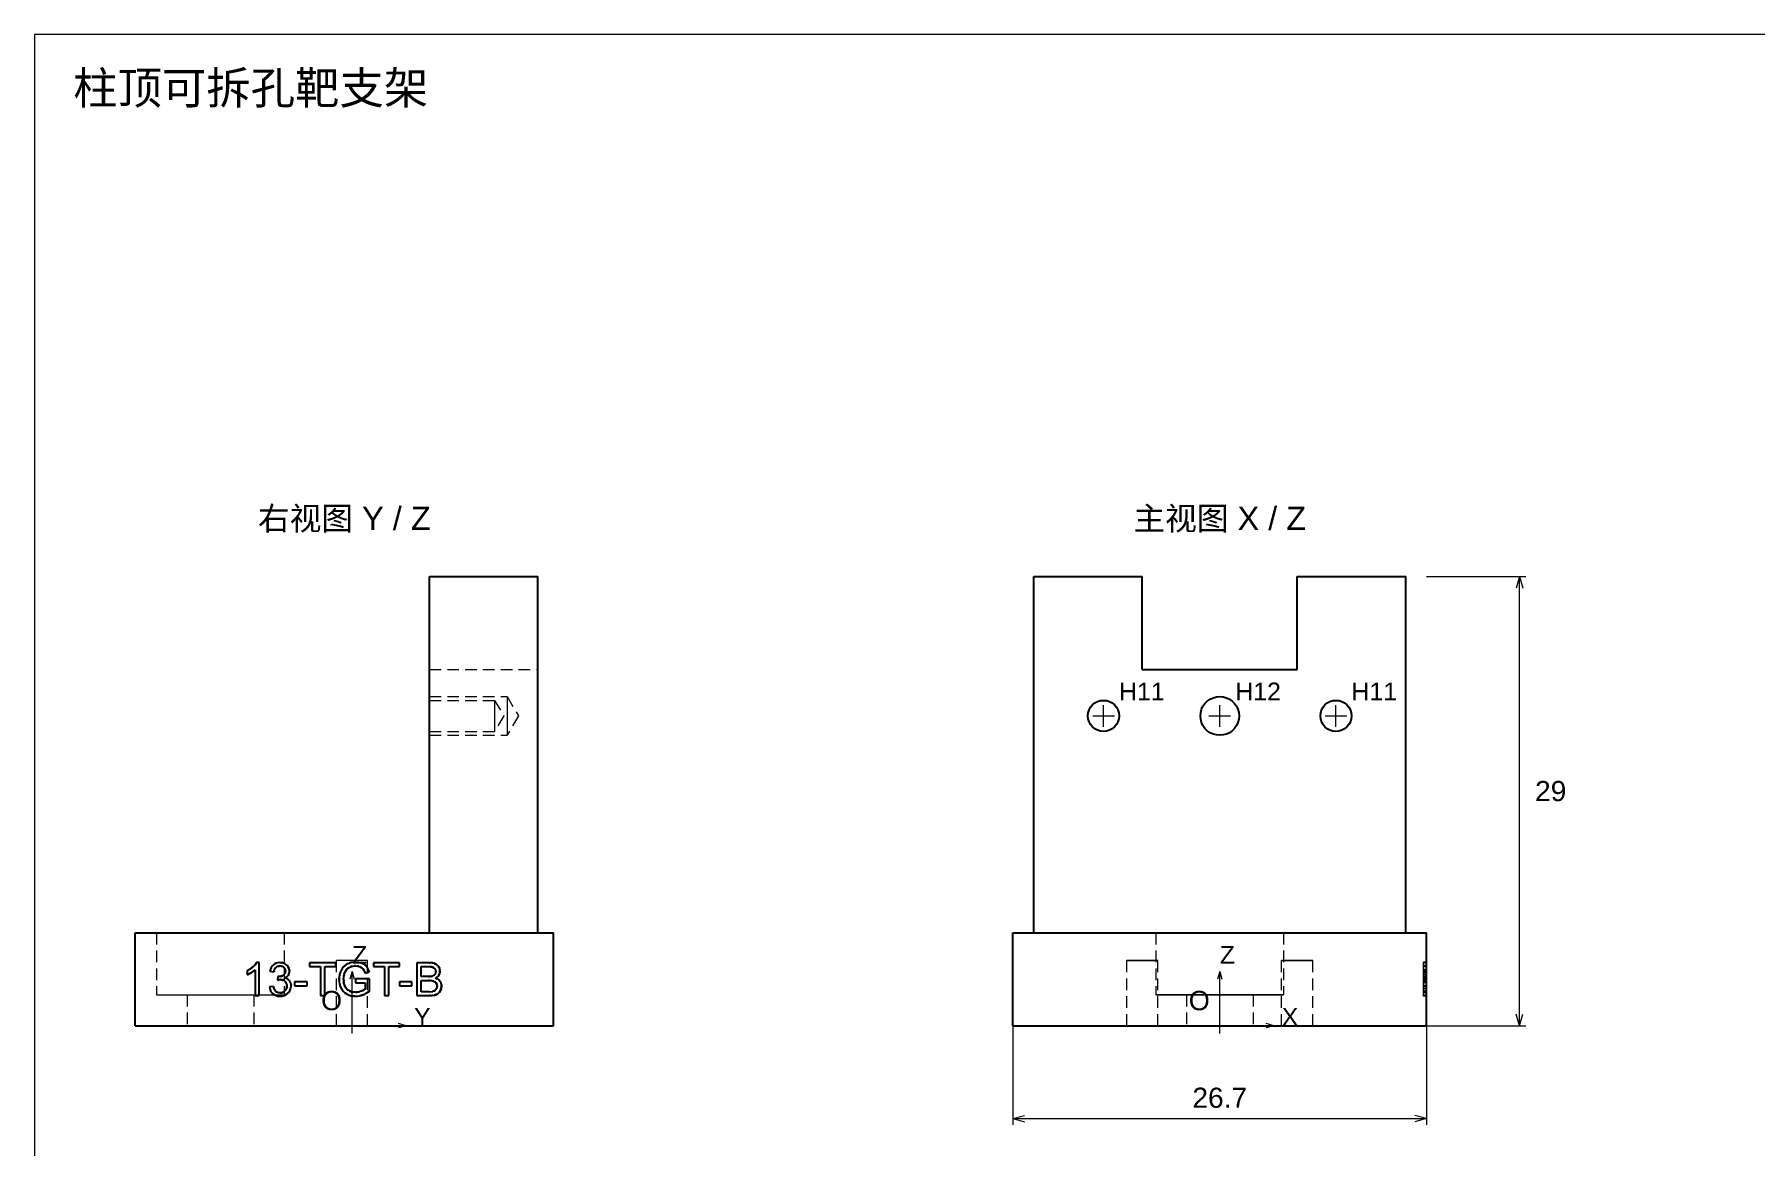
# Paper-space layout '01_三视图' of a CAD drawing. Header units: millimetres. Extents: x 8 to 452, y 8 to 289.
# Drawn here: x 8 to 230.2, y 145.4 to 289 of the extents above; entities that cross this region are included whole.
import ezdxf
from ezdxf.enums import TextEntityAlignment as Align

# ---------------------------------------------------------------- set-up
doc = ezdxf.new("R2010")
doc.units = ezdxf.units.MM
doc.linetypes.add('WP_HIDDEN', pattern=[2.3, 1.5, -0.8])
for name, color, linetype, lineweight in [('ANNOTATIONS', 7, 'CONTINUOUS', 18), ('HIDDEN', 7, 'WP_HIDDEN', 13), ('VISIBLE', 7, 'CONTINUOUS', 25)]:
    doc.layers.add(name, color=color, linetype=linetype, lineweight=lineweight)
doc.styles.add('CJK', font='Arial Unicode.ttf')

psp = doc.layouts.new('01_三视图')

# ---------------------------------------------------------------- linework, layer by layer
at = {"layer": 'ANNOTATIONS'}
for p, q in [((412, 289), (8, 289)), ((8, 289), (8, 8)), ((187.7, 219), (200.5, 219)), ((199.7, 219), (199.28, 217.5)), ((199.7, 161), (199.7, 219)), ((199.7, 219), (200.12, 217.5)), ((146, 199.6), (146, 202.4)), ((161, 199.6), (161, 202.4)), ((176, 199.6), (176, 202.4)), ((144.6, 201), (147.4, 201)), ((159.6, 201), (162.4, 201)), ((174.6, 201), (177.4, 201)), ((49, 168), (48.72, 167)), ((49, 161), (49, 168)), ((49, 168), (49.28, 167)), ((161, 168), (160.72, 167)), ((161, 161), (161, 168)), ((161, 168), (161.28, 167)), ((199.7, 161), (199.28, 162.5)), ((199.7, 161), (200.12, 162.5)), ((48, 161), (50, 161)), ((49, 160), (49, 162)), ((49, 161), (56, 161)), ((56, 161), (55, 161.28)), ((56, 161), (55, 160.72)), ((134.3, 161), (134.3, 148.2)), ((160, 161), (162, 161)), ((161, 160), (161, 162)), ((161, 161), (168, 161)), ((168, 161), (167, 161.28)), ((168, 161), (167, 160.72)), ((187.7, 161), (187.7, 148.2)), ((187.7, 161), (200.5, 161)), ((134.3, 149), (135.8, 149.42)), ((134.3, 149), (187.7, 149)), ((134.3, 149), (135.8, 148.58)), ((187.7, 149), (186.2, 149.42)), ((187.7, 149), (186.2, 148.58))]:
    psp.add_line(p, q, dxfattribs=at)
at = {"layer": 'HIDDEN'}
for points in [[(59, 207), (59, 219)], [(73, 207), (73, 219)], [(59, 207), (73, 207)], [(59, 203.5), (59, 203.44), (59, 203.25), (59, 202.95), (59, 202.56), (59, 202.08), (59, 201.56), (59, 201), (59, 200.44), (59, 199.92), (59, 199.44), (59, 199.05), (59, 198.75), (59, 198.56), (59, 198.5)], [(59, 203.5), (69, 203.5)], [(59, 203.01), (59, 202.96), (59, 202.81), (59, 202.57), (59, 202.25), (59, 201.87), (59, 201.45), (59, 201), (59, 200.55), (59, 200.13), (59, 199.75), (59, 199.43), (59, 199.19), (59, 199.04), (59, 198.99)], [(59, 203.01), (67.4, 203.01)], [(67.4, 203.01), (67.4, 202.96), (67.4, 202.81), (67.4, 202.57), (67.4, 202.25), (67.4, 201.87), (67.4, 201.45), (67.4, 201), (67.4, 200.55), (67.4, 200.13), (67.4, 199.75), (67.4, 199.43), (67.4, 199.19), (67.4, 199.04), (67.4, 198.99)], [(67.4, 203.01), (68.61, 201)], [(69, 203.5), (69, 203.44), (69, 203.25), (69, 202.95), (69, 202.56), (69, 202.08), (69, 201.56), (69, 201), (69, 200.44), (69, 199.92), (69, 199.44), (69, 199.05), (69, 198.75), (69, 198.56), (69, 198.5)], [(69, 203.5), (70.5, 201)], [(68.61, 201), (67.4, 198.99)], [(70.5, 201), (69, 198.5)], [(59, 198.99), (67.4, 198.99)], [(59, 198.5), (69, 198.5)], [(23.75, 173), (23.96, 173), (24.57, 173), (25.55, 173), (26.86, 173), (28.42, 173), (30.16, 173), (32, 173), (33.84, 173), (35.58, 173), (37.14, 173), (38.45, 173), (39.43, 173), (40.04, 173), (40.25, 173)], [(23.75, 173), (23.75, 165)], [(40.25, 173), (40.25, 165)], [(59, 173), (73, 173)], [(137, 173), (185, 173)], [(161, 173), (160.08, 173), (159.16, 173), (158.28, 173), (157.42, 173), (156.61, 173), (155.86, 173), (155.17, 173), (154.55, 173), (154.01, 173), (153.57, 173), (153.21, 173), (152.96, 173), (152.8, 173), (152.75, 173)], [(152.75, 173), (152.96, 173), (153.57, 173), (154.55, 173), (155.86, 173), (157.42, 173), (159.16, 173), (161, 173), (162.84, 173), (164.58, 173), (166.14, 173), (167.45, 173), (168.43, 173), (169.04, 173), (169.25, 173)], [(152.75, 173), (152.75, 165)], [(169.25, 173), (169.2, 173), (169.04, 173), (168.79, 173), (168.43, 173), (167.99, 173), (167.45, 173), (166.83, 173), (166.14, 173), (165.39, 173), (164.58, 173), (163.72, 173), (162.84, 173), (161.92, 173), (161, 173)], [(169.25, 173), (169.25, 165)], [(36.34, 168.7), (36.58, 168.99)], [(39.2, 169.07), (39.43, 169.13), (39.68, 169.14)], [(39.86, 169.13), (40.1, 169.08), (40.32, 169)], [(40.32, 169), (40.41, 168.95)], [(40.42, 168.94), (40.62, 168.78)], [(51.01, 169.4), (50.96, 169.4), (50.81, 169.4), (50.57, 169.4), (50.25, 169.4), (49.87, 169.4), (49.45, 169.4), (49, 169.4), (48.55, 169.4), (48.13, 169.4), (47.75, 169.4), (47.43, 169.4), (47.19, 169.4), (47.04, 169.4), (46.99, 169.4)], [(46.99, 161), (46.99, 169.4)], [(48.33, 168.94), (48.59, 169.05), (48.86, 169.14)], [(48.88, 169.14), (49.24, 169.19)], [(49.24, 169.19), (49.29, 169.2)], [(49.85, 169.17), (49.94, 169.15)], [(50.1, 169.12), (50.29, 169.05)], [(50.29, 169.05), (50.41, 169)], [(50.44, 168.98), (50.53, 168.93)], [(50.55, 168.92), (50.77, 168.75)], [(51.01, 161), (51.01, 169.4)], [(59.03, 169.13), (59.38, 169.1)], [(59.46, 169.08), (59.64, 169.03)], [(59.89, 168.9), (59.99, 168.83)], [(151, 169.4), (150.77, 169.4), (150.55, 169.4), (150.34, 169.4), (150.13, 169.4), (149.93, 169.4), (149.75, 169.4), (149.58, 169.4), (149.43, 169.4), (149.3, 169.4), (149.19, 169.4), (149.1, 169.4), (149.04, 169.4), (149, 169.4), (148.99, 169.4)], [(148.99, 169.4), (149.04, 169.4), (149.19, 169.4), (149.43, 169.4), (149.75, 169.4), (150.13, 169.4), (150.55, 169.4), (151, 169.4), (151.45, 169.4), (151.87, 169.4), (152.25, 169.4), (152.57, 169.4), (152.81, 169.4), (152.96, 169.4), (153.01, 169.4)], [(148.99, 161), (148.99, 169.4)], [(153.01, 169.4), (153, 169.4), (152.96, 169.4), (152.9, 169.4), (152.81, 169.4), (152.7, 169.4), (152.57, 169.4), (152.42, 169.4), (152.25, 169.4), (152.07, 169.4), (151.87, 169.4), (151.66, 169.4), (151.45, 169.4), (151.23, 169.4), (151, 169.4)], [(153.01, 161), (153.01, 169.4)], [(171, 169.4), (170.77, 169.4), (170.55, 169.4), (170.34, 169.4), (170.13, 169.4), (169.93, 169.4), (169.75, 169.4), (169.58, 169.4), (169.43, 169.4), (169.3, 169.4), (169.19, 169.4), (169.1, 169.4), (169.04, 169.4), (169, 169.4), (168.99, 169.4)], [(168.99, 169.4), (169.04, 169.4), (169.19, 169.4), (169.43, 169.4), (169.75, 169.4), (170.13, 169.4), (170.55, 169.4), (171, 169.4), (171.45, 169.4), (171.87, 169.4), (172.25, 169.4), (172.57, 169.4), (172.81, 169.4), (172.96, 169.4), (173.01, 169.4)], [(168.99, 161), (168.99, 169.4)], [(173.01, 169.4), (173, 169.4), (172.96, 169.4), (172.9, 169.4), (172.81, 169.4), (172.7, 169.4), (172.57, 169.4), (172.42, 169.4), (172.25, 169.4), (172.07, 169.4), (171.87, 169.4), (171.66, 169.4), (171.45, 169.4), (171.23, 169.4), (171, 169.4)], [(173.01, 161), (173.01, 169.4)], [(187.7, 169.2), (187.3, 169.2)], [(187.3, 169.2), (187.3, 169.16), (187.3, 169.05)], [(187.3, 168.94), (187.3, 169.05), (187.3, 169.13), (187.3, 169.18), (187.3, 169.2)], [(187.7, 169.14), (187.3, 169.14)], [(187.3, 169.14), (187.3, 169.11), (187.3, 169)], [(187.3, 168.86), (187.3, 168.98), (187.3, 169.07), (187.3, 169.13), (187.3, 169.14)], [(187.3, 169.14), (187.3, 164.88)], [(187.3, 168.58), (187.3, 169.14)], [(187.7, 169.13), (187.3, 169.13)], [(187.3, 164.88), (187.3, 169.13)], [(187.3, 169.13), (187.3, 169.1), (187.3, 169)], [(187.3, 169.13), (187.3, 168.63)], [(187.3, 169.05), (187.3, 168.87), (187.3, 168.63)], [(187.3, 169), (187.3, 168.83), (187.3, 168.6)], [(187.3, 169), (187.3, 168.82), (187.3, 168.59)], [(187.3, 168.14), (187.3, 168.39), (187.3, 168.61), (187.3, 168.79), (187.3, 168.94)], [(187.3, 168.04), (187.3, 168.29), (187.3, 168.51), (187.3, 168.7), (187.3, 168.86)], [(187.7, 169.2), (187.7, 169.18), (187.7, 169.14), (187.7, 169.05), (187.7, 168.94)], [(187.7, 169.05), (187.7, 169.16), (187.7, 169.2)], [(187.7, 169.14), (187.7, 169.13), (187.7, 169.07), (187.7, 168.98), (187.7, 168.86)], [(187.7, 169), (187.7, 169.11), (187.7, 169.14)], [(187.7, 169.14), (187.7, 168.58)], [(187.7, 164.88), (187.7, 169.14)], [(187.7, 169), (187.7, 169.1), (187.7, 169.13)], [(187.7, 169.13), (187.7, 164.88)], [(187.7, 169.13), (187.7, 168.63)], [(187.7, 168.63), (187.7, 168.87), (187.7, 169.05)], [(187.7, 168.6), (187.7, 168.83), (187.7, 169)], [(187.7, 168.59), (187.7, 168.82), (187.7, 169)], [(187.7, 168.94), (187.7, 168.79), (187.7, 168.61), (187.7, 168.39), (187.7, 168.14)], [(187.7, 168.86), (187.7, 168.7), (187.7, 168.51), (187.7, 168.29), (187.7, 168.04)], [(35.44, 168.08), (35.85, 168.3)], [(35.72, 167.69), (35.44, 167.57)], [(35.74, 167.7), (35.73, 167.7)], [(36.25, 168.01), (36.13, 167.93)], [(36.49, 168.2), (36.26, 168.01)], [(38.4, 168.04), (38.49, 168.36)], [(38.55, 168.49), (38.71, 168.73)], [(39.07, 168.39), (39.01, 168.25), (38.95, 168.1)], [(39.51, 168.7), (39.35, 168.64)], [(39.65, 166.94), (39.38, 166.89)], [(39.49, 167.34), (39.52, 167.34)], [(39.52, 167.34), (39.76, 167.37)], [(40.11, 168.6), (40.01, 168.65), (39.9, 168.69)], [(39.99, 166.92), (39.91, 166.93)], [(40.01, 167.45), (40.12, 167.51)], [(40.22, 166.82), (40.09, 166.88)], [(40.24, 167.62), (40.34, 167.78), (40.39, 167.97)], [(40.41, 167.21), (40.34, 167.18)], [(40.39, 168.05), (40.36, 168.26)], [(40.71, 167.45), (40.6, 167.34), (40.47, 167.25)], [(40.49, 167.13), (40.71, 167.02)], [(40.63, 168.77), (40.77, 168.59)], [(40.78, 166.97), (40.93, 166.82)], [(40.86, 167.69), (40.83, 167.63)], [(40.85, 168.42), (40.9, 168.27)], [(40.93, 168.04), (40.91, 167.89), (40.88, 167.75)], [(40.91, 168.23), (40.92, 168.15)], [(40.93, 166.82), (41.03, 166.65), (41.1, 166.46)], [(47.33, 167.17), (47.4, 167.62)], [(47.33, 166.81), (47.33, 166.98)], [(47.47, 166.12), (47.39, 166.4), (47.34, 166.69)], [(47.42, 167.69), (47.49, 167.92), (47.59, 168.14)], [(47.59, 168.14), (47.73, 168.39), (47.9, 168.6)], [(47.95, 167.46), (47.92, 167.24), (47.91, 167.02)], [(47.92, 166.76), (47.96, 166.48), (48.03, 166.23)], [(48.07, 167.87), (47.96, 167.52)], [(48.15, 168.03), (48.07, 167.87)], [(48.28, 168.23), (48.19, 168.1)], [(48.57, 168.48), (48.54, 168.47)], [(48.79, 168.6), (48.59, 168.5)], [(49.08, 168.69), (49.03, 168.67)], [(49.27, 168.71), (49.11, 168.69)], [(49.68, 168.7), (49.46, 168.72)], [(49.73, 168.7), (49.69, 168.7)], [(49.85, 168.67), (49.85, 168.67)], [(49.89, 168.66), (49.88, 168.66)], [(50.24, 168.5), (50.04, 168.61)], [(50.25, 168.49), (50.25, 168.49)], [(50.29, 168.47), (50.28, 168.48)], [(50.38, 168.39), (50.31, 168.45)], [(50.64, 167.96), (50.57, 168.12)], [(50.87, 168.63), (51.03, 168.39), (51.15, 168.09)], [(58.91, 168.62), (58.76, 168.63)], [(58.97, 168.62), (58.94, 168.62)], [(59, 168.62), (59, 168.62)], [(59.01, 167.34), (59.27, 167.37)], [(59.08, 168.62), (59.04, 168.62)], [(59.4, 166.8), (59.1, 166.83)], [(59.14, 168.61), (59.14, 168.61)], [(59.31, 168.59), (59.3, 168.59)], [(59.39, 167.4), (59.54, 167.47)], [(59.69, 166.68), (59.51, 166.77)], [(59.54, 167.47), (59.69, 167.6)], [(59.69, 168.35), (59.57, 168.48)], [(59.69, 167.6), (59.76, 167.75), (59.8, 167.93)], [(59.8, 168.02), (59.76, 168.21)], [(59.85, 167.19), (59.76, 167.14)], [(59.76, 167.14), (59.85, 167.11)], [(59.85, 166.52), (59.76, 166.62)], [(60.14, 167.43), (60.02, 167.31), (59.88, 167.21)], [(59.98, 167.05), (60.14, 166.95)], [(60.01, 168.81), (60.06, 168.76)], [(60.28, 168.41), (60.34, 168.2)], [(60.32, 167.82), (60.29, 167.7)], [(60.34, 167.93), (60.33, 167.86)], [(60.34, 168.18), (60.35, 168.04)], [(60.35, 166.75), (60.46, 166.56), (60.53, 166.35)], [(187.7, 168.72), (187.3, 168.72)], [(187.3, 168.72), (187.3, 168.69), (187.3, 168.6)], [(187.3, 168.61), (187.3, 168.69), (187.3, 168.72)], [(187.7, 168.72), (187.3, 168.72)], [(187.3, 168.72), (187.3, 168.7), (187.3, 168.67), (187.3, 168.61), (187.3, 168.52)], [(187.3, 168.53), (187.3, 168.61), (187.3, 168.67), (187.3, 168.7), (187.3, 168.72)], [(187.7, 168.63), (187.3, 168.63)], [(187.3, 164.88), (187.3, 168.63)], [(187.3, 168.63), (187.3, 168.49), (187.3, 168.33), (187.3, 168.14), (187.3, 167.94)], [(187.3, 168.63), (187.3, 167.34)], [(187.3, 168.57), (187.3, 168.61), (187.3, 168.63)], [(187.3, 168.31), (187.3, 168.48), (187.3, 168.61)], [(187.3, 168.6), (187.3, 168.04)], [(187.3, 168.6), (187.3, 168.47), (187.3, 168.29)], [(187.3, 168.59), (187.3, 168.04)], [(187.3, 168.08), (187.3, 168.31), (187.3, 168.58)], [(187.3, 168.35), (187.3, 168.48), (187.3, 168.57)], [(187.3, 168.05), (187.3, 168.31), (187.3, 168.53)], [(187.3, 168.52), (187.3, 168.42), (187.3, 168.28), (187.3, 168.13), (187.3, 167.95)], [(187.3, 167.97), (187.3, 168.17), (187.3, 168.35)], [(187.3, 167.8), (187.3, 168.09), (187.3, 168.31)], [(187.3, 168.29), (187.3, 167.87)], [(187.3, 164.88), (187.3, 168.2)], [(187.7, 168.2), (187.3, 168.2)], [(187.3, 168.2), (187.3, 167.84)], [(187.3, 166.98), (187.3, 167.58), (187.3, 168.14)], [(187.7, 168.08), (187.3, 168.08)], [(187.3, 167.57), (187.3, 168.08)], [(187.3, 167.51), (187.3, 167.61), (187.3, 167.74), (187.3, 167.88), (187.3, 168.05)], [(187.3, 168.04), (187.3, 167.53)], [(187.3, 168.04), (187.3, 167.78), (187.3, 167.54)], [(187.7, 168.04), (187.3, 168.04)], [(187.3, 167.95), (187.3, 168.04)], [(187.3, 167.6), (187.3, 167.77), (187.3, 167.97)], [(187.7, 167.95), (187.3, 167.95)], [(187.7, 167.94), (187.3, 167.94)], [(187.3, 167.94), (187.3, 167.8)], [(187.3, 167.87), (187.3, 167.46), (187.3, 167.02)], [(187.3, 167.84), (187.3, 167.69), (187.3, 167.57)], [(187.7, 167.8), (187.3, 167.8)], [(187.3, 167.39), (187.3, 167.47), (187.3, 167.6)], [(187.7, 167.57), (187.3, 167.57)], [(187.3, 167.54), (187.3, 167.34), (187.3, 167.18)], [(187.3, 167.53), (187.3, 167.31), (187.3, 167.14)], [(187.3, 167.34), (187.3, 167.35), (187.3, 167.38), (187.3, 167.44), (187.3, 167.51)], [(187.3, 167.34), (187.3, 167.35), (187.3, 167.39)], [(187.7, 167.35), (187.3, 167.35)], [(187.3, 167.35), (187.3, 167.34)], [(187.3, 166.89), (187.3, 167.35)], [(187.7, 167.34), (187.3, 167.34)], [(187.7, 167.18), (187.3, 167.18)], [(187.3, 167.18), (187.3, 167.12), (187.3, 167.04), (187.3, 166.94), (187.3, 166.82)], [(187.7, 167.14), (187.3, 167.14)], [(187.3, 167.14), (187.3, 166.98), (187.3, 166.75)], [(187.7, 167.04), (187.3, 167.04)], [(187.3, 167.04), (187.3, 167.04)], [(187.7, 167.04), (187.3, 167.04)], [(187.3, 166.54), (187.3, 167.04)], [(187.3, 167.04), (187.3, 165.47)], [(187.3, 167.02), (187.3, 166.74), (187.3, 166.49), (187.3, 166.27), (187.3, 166.06)], [(187.3, 165.85), (187.3, 166.38), (187.3, 166.98)], [(187.7, 166.95), (187.3, 166.95)], [(187.3, 166.95), (187.3, 166.93), (187.3, 166.89)], [(187.3, 166.71), (187.3, 166.82), (187.3, 166.89), (187.3, 166.93), (187.3, 166.95)], [(187.7, 166.89), (187.3, 166.89)], [(187.3, 166.84), (187.3, 165.38)], [(187.3, 166.77), (187.3, 166.82), (187.3, 166.84)], [(187.7, 166.84), (187.3, 166.84)], [(187.3, 166.82), (187.3, 166.51), (187.3, 166.13)], [(187.3, 166.52), (187.3, 166.67), (187.3, 166.77)], [(187.3, 166.75), (187.3, 166.45), (187.3, 166.11)], [(187.3, 166.12), (187.3, 166.45), (187.3, 166.71)], [(187.7, 166.68), (187.3, 166.68)], [(187.3, 166.15), (187.3, 166.68)], [(187.7, 168.72), (187.7, 168.69), (187.7, 168.61)], [(187.7, 168.6), (187.7, 168.69), (187.7, 168.72)], [(187.7, 168.72), (187.7, 168.7), (187.7, 168.67), (187.7, 168.61), (187.7, 168.53)], [(187.7, 168.52), (187.7, 168.61), (187.7, 168.67), (187.7, 168.7), (187.7, 168.72)], [(187.7, 164.88), (187.7, 168.63)], [(187.7, 167.94), (187.7, 168.32), (187.7, 168.63)], [(187.7, 167.34), (187.7, 168.63)], [(187.7, 168.63), (187.7, 168.61), (187.7, 168.57)], [(187.7, 168.61), (187.7, 168.48), (187.7, 168.31)], [(187.7, 168.04), (187.7, 168.6)], [(187.7, 168.29), (187.7, 168.47), (187.7, 168.6)], [(187.7, 168.04), (187.7, 168.59)], [(187.7, 168.58), (187.7, 168.3), (187.7, 168.08)], [(187.7, 168.57), (187.7, 168.48), (187.7, 168.35)], [(187.7, 168.53), (187.7, 168.31), (187.7, 168.05)], [(187.7, 167.95), (187.7, 168.13), (187.7, 168.28), (187.7, 168.42), (187.7, 168.52)], [(187.7, 168.35), (187.7, 168.17), (187.7, 167.97)], [(187.7, 168.31), (187.7, 168.09), (187.7, 167.8)], [(187.7, 167.87), (187.7, 168.29)], [(187.7, 168.2), (187.7, 164.88)], [(187.7, 167.84), (187.7, 168.2)], [(187.7, 168.14), (187.7, 167.58), (187.7, 166.98)], [(187.7, 168.08), (187.7, 167.57)], [(187.7, 168.05), (187.7, 167.88), (187.7, 167.74), (187.7, 167.61), (187.7, 167.51)], [(187.7, 167.53), (187.7, 168.04)], [(187.7, 168.04), (187.7, 167.95)], [(187.7, 167.54), (187.7, 167.78), (187.7, 168.04)], [(187.7, 167.97), (187.7, 167.77), (187.7, 167.6)], [(187.7, 167.8), (187.7, 167.94)], [(187.7, 167.02), (187.7, 167.46), (187.7, 167.87)], [(187.7, 167.57), (187.7, 167.69), (187.7, 167.84)], [(187.7, 167.6), (187.7, 167.47), (187.7, 167.39)], [(187.7, 167.18), (187.7, 167.33), (187.7, 167.54)], [(187.7, 167.14), (187.7, 167.31), (187.7, 167.53)], [(187.7, 167.51), (187.7, 167.44), (187.7, 167.38), (187.7, 167.35), (187.7, 167.34)], [(187.7, 167.39), (187.7, 167.35), (187.7, 167.34)], [(187.7, 167.35), (187.7, 166.89)], [(187.7, 167.34), (187.7, 167.35)], [(187.7, 166.82), (187.7, 166.94), (187.7, 167.05), (187.7, 167.12), (187.7, 167.18)], [(187.7, 166.75), (187.7, 166.88), (187.7, 166.99), (187.7, 167.07), (187.7, 167.14)], [(187.7, 167.04), (187.7, 167.04)], [(187.7, 165.47), (187.7, 167.04)], [(187.7, 167.04), (187.7, 166.54)], [(187.7, 166.06), (187.7, 166.27), (187.7, 166.5), (187.7, 167.02)], [(187.7, 166.98), (187.7, 166.39), (187.7, 165.85)], [(187.7, 166.95), (187.7, 166.93), (187.7, 166.89), (187.7, 166.82), (187.7, 166.71)], [(187.7, 166.89), (187.7, 166.93), (187.7, 166.95)], [(187.7, 165.38), (187.7, 166.84)], [(187.7, 166.84), (187.7, 166.82), (187.7, 166.77)], [(187.7, 166.13), (187.7, 166.51), (187.7, 166.82)], [(187.7, 166.77), (187.7, 166.67), (187.7, 166.52)], [(187.7, 166.11), (187.7, 166.45), (187.7, 166.75)], [(187.7, 166.71), (187.7, 166.45), (187.7, 166.12)], [(187.7, 166.15), (187.7, 166.68)], [(23.75, 165), (23.96, 165), (24.57, 165), (25.55, 165), (26.86, 165), (28.42, 165), (30.16, 165), (32, 165), (33.84, 165), (35.58, 165), (37.14, 165), (38.45, 165), (39.43, 165), (40.04, 165), (40.25, 165)], [(27.7, 165), (27.7, 161)], [(27.7, 165), (27.81, 165), (28.13, 165), (28.64, 165), (29.32, 165), (30.13, 165), (31.04, 165), (32, 165), (32.96, 165), (33.87, 165), (34.68, 165), (35.36, 165), (35.87, 165), (36.19, 165), (36.3, 165)], [(36.3, 165), (36.3, 161)], [(38.66, 165.25), (38.54, 165.41), (38.45, 165.59), (38.39, 165.78), (38.35, 166)], [(38.91, 165.91), (38.98, 165.71), (39.07, 165.56)], [(39.7, 164.8), (39.46, 164.82), (39.23, 164.87)], [(39.32, 165.33), (39.37, 165.3)], [(39.46, 165.27), (39.7, 165.23)], [(40.23, 164.88), (39.98, 164.82), (39.7, 164.8)], [(40.33, 165.49), (40.43, 165.61)], [(40.57, 166.28), (40.54, 166.4), (40.49, 166.52)], [(40.52, 165.79), (40.53, 165.81)], [(41.13, 166.13), (41.11, 165.86), (41.03, 165.62), (40.91, 165.39), (40.73, 165.19)], [(41.1, 166.46), (41.13, 166.29)], [(41.13, 166.23), (41.13, 166.13)], [(47.59, 165.85), (47.48, 166.08)], [(47.67, 165.71), (47.59, 165.85)], [(47.84, 165.48), (47.7, 165.65)], [(47.94, 165.37), (47.86, 165.45)], [(48.21, 165.16), (47.95, 165.36)], [(48.1, 166.06), (48.23, 165.86)], [(48.23, 165.86), (48.25, 165.83)], [(48.33, 165.75), (48.43, 165.65)], [(48.65, 164.94), (48.36, 165.07)], [(48.51, 165.59), (48.67, 165.5)], [(48.99, 164.85), (48.72, 164.92)], [(49.18, 165.33), (49.47, 165.31)], [(49.5, 164.8), (49.34, 164.81)], [(50.06, 164.87), (49.78, 164.82), (49.5, 164.8)], [(49.88, 165.36), (50.18, 165.45)], [(50.8, 165.16), (50.4, 164.97)], [(50.49, 165.6), (50.63, 165.69)], [(51.13, 165.37), (50.89, 165.21)], [(59.35, 164.89), (59.13, 164.88)], [(59.65, 164.95), (59.39, 164.9)], [(59.43, 165.41), (59.57, 165.46)], [(59.77, 165.59), (59.86, 165.69)], [(60.12, 165.16), (59.87, 165.02)], [(59.97, 166.19), (59.94, 166.33)], [(59.94, 165.88), (59.97, 166.07)], [(60.24, 165.27), (60.12, 165.16)], [(60.31, 165.36), (60.26, 165.29)], [(60.49, 165.69), (60.43, 165.55)], [(60.54, 165.92), (60.5, 165.72)], [(60.53, 166.35), (60.54, 166.31)], [(161, 165), (160.08, 165), (159.16, 165), (158.28, 165), (157.42, 165), (156.61, 165), (155.86, 165), (155.17, 165), (154.55, 165), (154.01, 165), (153.57, 165), (153.21, 165), (152.96, 165), (152.8, 165), (152.75, 165)], [(152.75, 165), (152.96, 165), (153.57, 165), (154.55, 165), (155.86, 165), (157.42, 165), (159.16, 165), (161, 165), (162.84, 165), (164.58, 165), (166.14, 165), (167.45, 165), (168.43, 165), (169.04, 165), (169.25, 165)], [(161, 165), (160.52, 165), (160.04, 165), (159.58, 165), (159.13, 165), (158.71, 165), (158.32, 165), (157.96, 165), (157.64, 165), (157.36, 165), (157.13, 165), (156.94, 165), (156.81, 165), (156.73, 165), (156.7, 165)], [(156.7, 165), (156.81, 165), (157.13, 165), (157.64, 165), (158.32, 165), (159.13, 165), (160.04, 165), (161, 165), (161.96, 165), (162.87, 165), (163.68, 165), (164.36, 165), (164.87, 165), (165.19, 165), (165.3, 165)], [(156.7, 165), (156.7, 161)], [(169.25, 165), (169.2, 165), (169.04, 165), (168.79, 165), (168.43, 165), (167.99, 165), (167.45, 165), (166.83, 165), (166.14, 165), (165.39, 165), (164.58, 165), (163.72, 165), (162.84, 165), (161.92, 165), (161, 165)], [(165.3, 165), (165.27, 165), (165.19, 165), (165.06, 165), (164.87, 165), (164.64, 165), (164.36, 165), (164.04, 165), (163.68, 165), (163.29, 165), (162.87, 165), (162.42, 165), (161.96, 165), (161.48, 165), (161, 165)], [(165.3, 165), (165.3, 161)], [(187.7, 166.54), (187.3, 166.54)], [(187.3, 165.75), (187.3, 166.54)], [(187.3, 166.11), (187.3, 166.33), (187.3, 166.52)], [(187.7, 166.15), (187.3, 166.15)], [(187.3, 166.13), (187.3, 165.86), (187.3, 165.62), (187.3, 165.39), (187.3, 165.19)], [(187.3, 165.49), (187.3, 165.77), (187.3, 166.12)], [(187.3, 166.11), (187.3, 165.82), (187.3, 165.55)], [(187.3, 165.75), (187.3, 165.92), (187.3, 166.11)], [(187.7, 166.07), (187.3, 166.07)], [(187.3, 166.07), (187.3, 165.86), (187.3, 165.69), (187.3, 165.54), (187.3, 165.43)], [(187.3, 166), (187.3, 166.07)], [(187.3, 166.06), (187.3, 165.89), (187.3, 165.73), (187.3, 165.6), (187.3, 165.5)], [(187.7, 166), (187.3, 166)], [(187.3, 165.13), (187.3, 165.31), (187.3, 165.52), (187.3, 165.74), (187.3, 166)], [(187.3, 165.07), (187.3, 165.22), (187.3, 165.4), (187.3, 165.61), (187.3, 165.85)], [(187.7, 165.75), (187.3, 165.75)], [(187.3, 165.45), (187.3, 165.75)], [(187.3, 165.51), (187.3, 165.61), (187.3, 165.75)], [(187.3, 165.55), (187.3, 165.33), (187.3, 165.16)], [(187.3, 165.4), (187.3, 165.44), (187.3, 165.51)], [(187.3, 165.5), (187.3, 165.41), (187.3, 165.36), (187.3, 165.32), (187.3, 165.31)], [(187.3, 165.23), (187.3, 165.25), (187.3, 165.3), (187.3, 165.38), (187.3, 165.49)], [(187.7, 165.47), (187.3, 165.47)], [(187.3, 165.47), (187.3, 165.31), (187.3, 165.18), (187.3, 165.06), (187.3, 164.97)], [(187.3, 165.31), (187.3, 165.35), (187.3, 165.45)], [(187.3, 165.43), (187.3, 165.34), (187.3, 165.28), (187.3, 165.24), (187.3, 165.23)], [(187.3, 165.38), (187.3, 165.4)], [(187.7, 165.38), (187.3, 165.38)], [(187.7, 165.31), (187.3, 165.31)], [(187.7, 165.23), (187.3, 165.23)], [(187.3, 165.19), (187.3, 165.02), (187.3, 164.9), (187.3, 164.82), (187.3, 164.8)], [(187.3, 165.16), (187.3, 165.03), (187.3, 164.95)], [(187.3, 164.8), (187.3, 164.82), (187.3, 164.88), (187.3, 164.99), (187.3, 165.13)], [(187.3, 164.8), (187.3, 164.82), (187.3, 164.87), (187.3, 164.95), (187.3, 165.07)], [(187.3, 164.97), (187.3, 164.9), (187.3, 164.84), (187.3, 164.81), (187.3, 164.8)], [(187.3, 164.95), (187.3, 164.89), (187.3, 164.88)], [(187.7, 164.88), (187.3, 164.88)], [(187.7, 164.8), (187.3, 164.8)], [(187.7, 164.8), (187.3, 164.8)], [(187.7, 166.54), (187.7, 165.75)], [(187.7, 166.52), (187.7, 166.33), (187.7, 166.11)], [(187.7, 165.19), (187.7, 165.39), (187.7, 165.62), (187.7, 166.13)], [(187.7, 166.12), (187.7, 165.77), (187.7, 165.49)], [(187.7, 165.55), (187.7, 165.82), (187.7, 166.11)], [(187.7, 166.11), (187.7, 165.92), (187.7, 165.75)], [(187.7, 166.07), (187.7, 166)], [(187.7, 165.43), (187.7, 165.54), (187.7, 165.69), (187.7, 165.87), (187.7, 166.07)], [(187.7, 165.5), (187.7, 165.6), (187.7, 165.73), (187.7, 165.89), (187.7, 166.06)], [(187.7, 166), (187.7, 165.75), (187.7, 165.52), (187.7, 165.31), (187.7, 165.13)], [(187.7, 165.85), (187.7, 165.61), (187.7, 165.4), (187.7, 165.22), (187.7, 165.07)], [(187.7, 165.75), (187.7, 165.45)], [(187.7, 165.75), (187.7, 165.61), (187.7, 165.51)], [(187.7, 165.16), (187.7, 165.33), (187.7, 165.55)], [(187.7, 165.51), (187.7, 165.44), (187.7, 165.4)], [(187.7, 165.31), (187.7, 165.32), (187.7, 165.36), (187.7, 165.41), (187.7, 165.5)], [(187.7, 165.49), (187.7, 165.38), (187.7, 165.3), (187.7, 165.25), (187.7, 165.23)], [(187.7, 164.97), (187.7, 165.06), (187.7, 165.18), (187.7, 165.47)], [(187.7, 165.45), (187.7, 165.35), (187.7, 165.31)], [(187.7, 165.23), (187.7, 165.24), (187.7, 165.28), (187.7, 165.34), (187.7, 165.43)], [(187.7, 165.4), (187.7, 165.38)], [(187.7, 164.8), (187.7, 164.82), (187.7, 164.9), (187.7, 165.02), (187.7, 165.19)], [(187.7, 164.95), (187.7, 165.03), (187.7, 165.16)], [(187.7, 165.13), (187.7, 164.99), (187.7, 164.88), (187.7, 164.82), (187.7, 164.8)], [(187.7, 165.07), (187.7, 164.95), (187.7, 164.87), (187.7, 164.82), (187.7, 164.8)], [(187.7, 164.8), (187.7, 164.81), (187.7, 164.84), (187.7, 164.9), (187.7, 164.97)], [(187.7, 164.88), (187.7, 164.89), (187.7, 164.95)], [(27.7, 161), (27.81, 161), (28.13, 161), (28.64, 161), (29.32, 161), (30.13, 161), (31.04, 161), (32, 161), (32.96, 161), (33.87, 161), (34.68, 161), (35.36, 161), (35.87, 161), (36.19, 161), (36.3, 161)], [(51.01, 161), (50.96, 161), (50.81, 161), (50.57, 161), (50.25, 161), (49.87, 161), (49.45, 161), (49, 161), (48.55, 161), (48.13, 161), (47.75, 161), (47.43, 161), (47.19, 161), (47.04, 161), (46.99, 161)], [(151, 161), (150.77, 161), (150.55, 161), (150.34, 161), (150.13, 161), (149.93, 161), (149.75, 161), (149.58, 161), (149.43, 161), (149.3, 161), (149.19, 161), (149.1, 161), (149.04, 161), (149, 161), (148.99, 161)], [(148.99, 161), (149.04, 161), (149.19, 161), (149.43, 161), (149.75, 161), (150.13, 161), (150.55, 161), (151, 161), (151.45, 161), (151.87, 161), (152.25, 161), (152.57, 161), (152.81, 161), (152.96, 161), (153.01, 161)], [(153.01, 161), (153, 161), (152.96, 161), (152.9, 161), (152.81, 161), (152.7, 161), (152.57, 161), (152.42, 161), (152.25, 161), (152.07, 161), (151.87, 161), (151.66, 161), (151.45, 161), (151.23, 161), (151, 161)], [(161, 161), (160.52, 161), (160.04, 161), (159.58, 161), (159.13, 161), (158.71, 161), (158.32, 161), (157.96, 161), (157.64, 161), (157.36, 161), (157.13, 161), (156.94, 161), (156.81, 161), (156.73, 161), (156.7, 161)], [(156.7, 161), (156.81, 161), (157.13, 161), (157.64, 161), (158.32, 161), (159.13, 161), (160.04, 161), (161, 161), (161.96, 161), (162.87, 161), (163.68, 161), (164.36, 161), (164.87, 161), (165.19, 161), (165.3, 161)], [(165.3, 161), (165.27, 161), (165.19, 161), (165.06, 161), (164.87, 161), (164.64, 161), (164.36, 161), (164.04, 161), (163.68, 161), (163.29, 161), (162.87, 161), (162.42, 161), (161.96, 161), (161.48, 161), (161, 161)], [(171, 161), (170.77, 161), (170.55, 161), (170.34, 161), (170.13, 161), (169.93, 161), (169.75, 161), (169.58, 161), (169.43, 161), (169.3, 161), (169.19, 161), (169.1, 161), (169.04, 161), (169, 161), (168.99, 161)], [(168.99, 161), (169.04, 161), (169.19, 161), (169.43, 161), (169.75, 161), (170.13, 161), (170.55, 161), (171, 161), (171.45, 161), (171.87, 161), (172.25, 161), (172.57, 161), (172.81, 161), (172.96, 161), (173.01, 161)], [(173.01, 161), (173, 161), (172.96, 161), (172.9, 161), (172.81, 161), (172.7, 161), (172.57, 161), (172.42, 161), (172.25, 161), (172.07, 161), (171.87, 161), (171.66, 161), (171.45, 161), (171.23, 161), (171, 161)]]:
    psp.add_lwpolyline(points, dxfattribs=at)
at = {"layer": 'VISIBLE'}
for points in [[(59, 173), (59, 219)], [(59, 219), (73, 219)], [(73, 173), (73, 219)], [(137, 173), (137, 219)], [(137, 219), (151, 219)], [(151, 207), (151, 219)], [(171, 207), (171, 219)], [(171, 219), (185, 219)], [(185, 173), (185, 219)], [(151, 207), (171, 207)], [(146, 203.01), (146.39, 202.97), (146.77, 202.86), (147.12, 202.67), (147.42, 202.42), (147.67, 202.12), (147.86, 201.77), (147.97, 201.39), (148.01, 201), (147.97, 200.61), (147.86, 200.23), (147.67, 199.88), (147.42, 199.58), (147.12, 199.33), (146.77, 199.14), (146.39, 199.03), (146, 198.99), (145.61, 199.03), (145.23, 199.14), (144.88, 199.33), (144.58, 199.58), (144.33, 199.88), (144.14, 200.23), (144.03, 200.61), (143.99, 201), (144.03, 201.39), (144.14, 201.77), (144.33, 202.12), (144.58, 202.42), (144.88, 202.67), (145.23, 202.86), (145.61, 202.97), (146, 203.01)], [(161, 203.5), (161.43, 203.46), (161.86, 203.35), (162.25, 203.17), (162.61, 202.92), (162.92, 202.61), (163.17, 202.25), (163.35, 201.86), (163.46, 201.43), (163.5, 201), (163.46, 200.57), (163.35, 200.14), (163.17, 199.75), (162.92, 199.39), (162.61, 199.08), (162.25, 198.83), (161.86, 198.65), (161.43, 198.54), (161, 198.5), (160.57, 198.54), (160.14, 198.65), (159.75, 198.83), (159.39, 199.08), (159.08, 199.39), (158.83, 199.75), (158.65, 200.14), (158.54, 200.57), (158.5, 201), (158.54, 201.43), (158.65, 201.86), (158.83, 202.25), (159.08, 202.61), (159.39, 202.92), (159.75, 203.17), (160.14, 203.35), (160.57, 203.46), (161, 203.5)], [(176, 203.01), (176.39, 202.97), (176.77, 202.86), (177.12, 202.67), (177.42, 202.42), (177.67, 202.12), (177.86, 201.77), (177.97, 201.39), (178.01, 201), (177.97, 200.61), (177.86, 200.23), (177.67, 199.88), (177.42, 199.58), (177.12, 199.33), (176.77, 199.14), (176.39, 199.03), (176, 198.99), (175.61, 199.03), (175.23, 199.14), (174.88, 199.33), (174.58, 199.58), (174.33, 199.88), (174.14, 200.23), (174.03, 200.61), (173.99, 201), (174.03, 201.39), (174.14, 201.77), (174.33, 202.12), (174.58, 202.42), (174.88, 202.67), (175.23, 202.86), (175.61, 202.97), (176, 203.01)], [(21, 161), (21, 173)], [(21, 173), (75, 173)], [(75, 161), (75, 173)], [(134.3, 161), (134.3, 173)], [(134.3, 173), (187.7, 173)], [(187.7, 161), (187.7, 173)], [(36.67, 169.14), (36.49, 168.86), (36.21, 168.58)], [(36.58, 168.99), (36.67, 169.14)], [(37.01, 169.14), (36.67, 169.14)], [(37.01, 164.88), (37.01, 169.14)], [(38.84, 168.86), (38.68, 168.7), (38.56, 168.51), (38.46, 168.29), (38.4, 168.04)], [(38.71, 168.73), (38.84, 168.86)], [(39.68, 169.14), (39.44, 169.13), (39.22, 169.07), (39.02, 168.98), (38.84, 168.86)], [(38.84, 168.86), (39.01, 168.98), (39.2, 169.07)], [(40.32, 169), (40.02, 169.11), (39.68, 169.14)], [(39.68, 169.14), (39.86, 169.13)], [(40.77, 168.59), (40.68, 168.71), (40.58, 168.82), (40.46, 168.91), (40.32, 169)], [(40.41, 168.95), (40.42, 168.94)], [(43.52, 169.13), (43.52, 168.63)], [(46.89, 169.13), (43.52, 169.13)], [(46.89, 168.63), (46.89, 169.13)], [(48.33, 168.94), (48.1, 168.79), (47.9, 168.61), (47.73, 168.39), (47.59, 168.14)], [(47.9, 168.6), (48.1, 168.79), (48.33, 168.94)], [(49.46, 169.2), (49.15, 169.18), (48.86, 169.14), (48.59, 169.05), (48.33, 168.94)], [(48.86, 169.14), (48.88, 169.14)], [(49.24, 169.19), (49.24, 169.19)], [(49.29, 169.2), (49.46, 169.2)], [(50.29, 169.05), (50.1, 169.12), (49.89, 169.16), (49.46, 169.2)], [(49.46, 169.2), (49.85, 169.17)], [(49.94, 169.15), (50.1, 169.12)], [(50.87, 168.63), (50.76, 168.76), (50.62, 168.87), (50.46, 168.97), (50.29, 169.05)], [(50.41, 169), (50.44, 168.98)], [(50.53, 168.93), (50.55, 168.92)], [(51.77, 169.13), (51.77, 168.63)], [(55.14, 169.13), (51.77, 169.13)], [(55.14, 168.63), (55.14, 169.13)], [(58.94, 169.13), (57.35, 169.13)], [(57.35, 169.13), (57.35, 164.88)], [(59.72, 169), (59.56, 169.06), (59.37, 169.1), (58.94, 169.13)], [(58.94, 169.13), (59.03, 169.13)], [(59.38, 169.1), (59.46, 169.08)], [(59.64, 169.03), (59.72, 169)], [(60.18, 168.6), (60.09, 168.73), (59.98, 168.83), (59.86, 168.93), (59.72, 169)], [(59.72, 169), (59.89, 168.9)], [(36.21, 168.58), (35.85, 168.3), (35.44, 168.08)], [(35.44, 168.08), (35.44, 167.57)], [(35.44, 167.57), (35.7, 167.69), (35.99, 167.84)], [(35.73, 167.7), (35.72, 167.69)], [(35.99, 167.84), (35.74, 167.7)], [(35.85, 168.3), (36.21, 168.58)], [(35.99, 167.84), (36.27, 168.02), (36.49, 168.2)], [(36.13, 167.93), (35.99, 167.84)], [(36.21, 168.58), (36.34, 168.7)], [(36.26, 168.01), (36.25, 168.01)], [(36.49, 168.2), (36.49, 164.88)], [(38.4, 168.04), (38.92, 167.95)], [(38.49, 168.36), (38.55, 168.49)], [(38.92, 167.95), (38.96, 168.13), (39.02, 168.28), (39.09, 168.42), (39.19, 168.52)], [(38.95, 168.1), (38.92, 167.95)], [(39.19, 168.52), (39.07, 168.39)], [(39.19, 168.52), (39.29, 168.61), (39.41, 168.67), (39.55, 168.7), (39.69, 168.72)], [(39.35, 168.64), (39.19, 168.52)], [(39.44, 167.35), (39.38, 166.89)], [(39.38, 166.89), (39.58, 166.93), (39.75, 166.95)], [(39.52, 167.34), (39.44, 167.35)], [(39.44, 167.35), (39.49, 167.34)], [(39.69, 168.72), (39.51, 168.7)], [(40.12, 167.51), (39.98, 167.44), (39.84, 167.38), (39.68, 167.35), (39.52, 167.34)], [(39.75, 166.95), (39.65, 166.94)], [(39.69, 168.72), (39.84, 168.7), (39.97, 168.67), (40.09, 168.61), (40.19, 168.53)], [(39.9, 168.69), (39.69, 168.72)], [(39.75, 166.95), (39.92, 166.93), (40.08, 166.89), (40.22, 166.82), (40.35, 166.71)], [(39.91, 166.93), (39.75, 166.95)], [(39.76, 167.37), (40.01, 167.45)], [(40.09, 166.88), (39.99, 166.92)], [(40.19, 168.53), (40.11, 168.6)], [(40.39, 168.05), (40.37, 167.88), (40.32, 167.74), (40.24, 167.61), (40.12, 167.51)], [(40.12, 167.51), (40.24, 167.62)], [(40.19, 168.53), (40.28, 168.43), (40.34, 168.31), (40.38, 168.19), (40.39, 168.05)], [(40.36, 168.26), (40.3, 168.4), (40.19, 168.53)], [(40.35, 166.71), (40.22, 166.82)], [(40.34, 167.18), (40.59, 167.33), (40.69, 167.43), (40.78, 167.54)], [(40.93, 166.82), (40.81, 166.94), (40.67, 167.05), (40.52, 167.12), (40.34, 167.18)], [(40.34, 167.18), (40.49, 167.13)], [(40.35, 166.71), (40.45, 166.59), (40.52, 166.45), (40.57, 166.29), (40.58, 166.12)], [(40.49, 166.52), (40.35, 166.71)], [(40.39, 167.97), (40.39, 168.05)], [(40.47, 167.25), (40.41, 167.21)], [(40.62, 168.78), (40.63, 168.77)], [(40.78, 167.54), (40.71, 167.45)], [(40.71, 167.02), (40.78, 166.97)], [(40.93, 168.04), (40.89, 168.32), (40.77, 168.59)], [(40.77, 168.59), (40.85, 168.42)], [(40.78, 167.54), (40.89, 167.78), (40.93, 168.04)], [(40.83, 167.63), (40.78, 167.54)], [(40.88, 167.75), (40.86, 167.69)], [(40.9, 168.27), (40.91, 168.23)], [(40.92, 168.15), (40.93, 168.04)], [(41.13, 166.13), (41.12, 166.33), (41.08, 166.51), (41.02, 166.67), (40.93, 166.82)], [(43.2, 166.68), (41.59, 166.68)], [(41.59, 166.68), (41.59, 166.15)], [(43.2, 166.15), (43.2, 166.68)], [(43.52, 168.63), (44.92, 168.63)], [(44.92, 168.63), (44.92, 164.88)], [(45.49, 168.63), (46.89, 168.63)], [(45.49, 164.88), (45.49, 168.63)], [(47.59, 168.14), (47.47, 167.87), (47.39, 167.58), (47.34, 167.28), (47.33, 166.98)], [(47.33, 166.98), (47.33, 167.17)], [(47.33, 166.98), (47.34, 166.68), (47.39, 166.39), (47.47, 166.11), (47.59, 165.85)], [(47.34, 166.69), (47.33, 166.81)], [(47.4, 167.62), (47.42, 167.69)], [(47.91, 167.02), (47.92, 167.24), (47.95, 167.46), (48, 167.67), (48.07, 167.87)], [(48.1, 166.06), (48.02, 166.27), (47.95, 166.5), (47.92, 166.75), (47.91, 167.02)], [(47.91, 167.02), (47.92, 166.76)], [(47.96, 167.52), (47.95, 167.46)], [(48.07, 167.87), (48.18, 168.09), (48.34, 168.29)], [(48.19, 168.1), (48.15, 168.03)], [(48.34, 168.29), (48.28, 168.23)], [(48.34, 168.29), (48.54, 168.47), (48.79, 168.6)], [(48.54, 168.47), (48.34, 168.29)], [(48.59, 168.5), (48.57, 168.48)], [(48.79, 168.6), (49.1, 168.69), (49.46, 168.72)], [(49.03, 168.67), (48.79, 168.6)], [(49.11, 168.69), (49.08, 168.69)], [(49.46, 168.72), (49.27, 168.71)], [(49.46, 168.72), (49.77, 168.69), (50.04, 168.61)], [(51.26, 167.04), (49.46, 167.04)], [(49.46, 167.04), (49.46, 166.54)], [(49.69, 168.7), (49.68, 168.7)], [(49.85, 168.67), (49.73, 168.7)], [(49.88, 168.66), (49.85, 168.67)], [(50.04, 168.61), (49.89, 168.66)], [(50.04, 168.61), (50.28, 168.48), (50.45, 168.31)], [(50.25, 168.49), (50.24, 168.5)], [(50.28, 168.48), (50.25, 168.49)], [(50.31, 168.45), (50.29, 168.47)], [(50.45, 168.31), (50.38, 168.39)], [(50.45, 168.31), (50.58, 168.09), (50.69, 167.8)], [(50.57, 168.12), (50.45, 168.31)], [(50.69, 167.8), (50.64, 167.96)], [(50.69, 167.8), (51.2, 167.94)], [(50.77, 168.75), (50.87, 168.63)], [(51.2, 167.94), (51.06, 168.32), (50.98, 168.49), (50.87, 168.63)], [(51.15, 168.09), (51.2, 167.94)], [(51.26, 165.47), (51.26, 167.04)], [(51.77, 168.63), (53.17, 168.63)], [(53.17, 168.63), (53.17, 164.88)], [(53.73, 168.63), (55.14, 168.63)], [(53.73, 164.88), (53.73, 168.63)], [(56.72, 166.68), (55.12, 166.68)], [(55.12, 166.68), (55.12, 166.15)], [(56.72, 166.15), (56.72, 166.68)], [(57.91, 167.34), (57.91, 168.63)], [(57.91, 168.63), (58.76, 168.63)], [(58.83, 167.34), (57.91, 167.34)], [(57.91, 165.38), (57.91, 166.84)], [(57.91, 166.84), (58.89, 166.84)], [(58.76, 168.63), (59.14, 168.61), (59.4, 168.57)], [(59.36, 167.39), (59.15, 167.35), (58.83, 167.34)], [(58.83, 167.34), (59.01, 167.34)], [(59.1, 166.83), (58.89, 166.84)], [(58.89, 166.84), (59.25, 166.82), (59.51, 166.77)], [(58.94, 168.62), (58.91, 168.62)], [(59, 168.62), (58.97, 168.62)], [(59.04, 168.62), (59, 168.62)], [(59.14, 168.61), (59.08, 168.62)], [(59.3, 168.59), (59.14, 168.61)], [(59.27, 167.37), (59.36, 167.39)], [(59.4, 168.57), (59.31, 168.59)], [(59.69, 167.6), (59.55, 167.47), (59.36, 167.39)], [(59.36, 167.39), (59.39, 167.4)], [(59.57, 168.48), (59.4, 168.57)], [(59.4, 168.57), (59.57, 168.48), (59.69, 168.35)], [(59.51, 166.77), (59.4, 166.8)], [(59.51, 166.77), (59.71, 166.67), (59.85, 166.52)], [(59.54, 167.47), (59.54, 167.47)], [(59.76, 168.21), (59.69, 168.35)], [(59.69, 168.35), (59.77, 168.17), (59.8, 167.97)], [(59.8, 167.97), (59.77, 167.77), (59.69, 167.6)], [(59.76, 166.62), (59.69, 166.68)], [(59.76, 167.14), (60.02, 167.31), (60.12, 167.41), (60.2, 167.53)], [(60.35, 166.75), (60.23, 166.88), (60.1, 166.99), (59.94, 167.07), (59.76, 167.14)], [(59.8, 167.97), (59.8, 168.02)], [(59.8, 167.93), (59.8, 167.97)], [(59.88, 167.21), (59.85, 167.19)], [(59.85, 167.11), (59.98, 167.05)], [(59.99, 168.83), (60.01, 168.81)], [(60.06, 168.76), (60.18, 168.6)], [(60.2, 167.53), (60.14, 167.43)], [(60.14, 166.95), (60.25, 166.86), (60.35, 166.75)], [(60.35, 168.04), (60.34, 168.18), (60.31, 168.33), (60.26, 168.47), (60.18, 168.6)], [(60.18, 168.6), (60.28, 168.41)], [(60.2, 167.53), (60.31, 167.77), (60.35, 168.04)], [(60.29, 167.7), (60.2, 167.53)], [(60.33, 167.86), (60.32, 167.82)], [(60.34, 168.2), (60.34, 168.18)], [(60.35, 168.04), (60.34, 167.93)], [(60.56, 166.11), (60.54, 166.29), (60.5, 166.45), (60.44, 166.61), (60.35, 166.75)], [(36.49, 164.88), (37.01, 164.88)], [(38.87, 166.07), (38.35, 166)], [(38.35, 166), (38.4, 165.75), (38.48, 165.52), (38.61, 165.31), (38.77, 165.13)], [(38.77, 165.13), (38.66, 165.25)], [(38.77, 165.13), (38.97, 164.99), (39.19, 164.88), (39.44, 164.82), (39.7, 164.8)], [(39.23, 164.87), (38.99, 164.98), (38.77, 165.13)], [(39.18, 165.43), (39.08, 165.54), (38.99, 165.69), (38.92, 165.87), (38.87, 166.07)], [(38.87, 166.07), (38.91, 165.91)], [(39.07, 165.56), (39.18, 165.43)], [(39.7, 165.23), (39.56, 165.24), (39.42, 165.28), (39.29, 165.34), (39.18, 165.43)], [(39.18, 165.43), (39.32, 165.33)], [(39.37, 165.3), (39.46, 165.27)], [(40.33, 165.49), (40.19, 165.38), (40.04, 165.3), (39.88, 165.25), (39.7, 165.23)], [(39.7, 165.23), (39.88, 165.25), (40.04, 165.3), (40.19, 165.38), (40.33, 165.49)], [(39.7, 164.8), (39.99, 164.82), (40.27, 164.9), (40.51, 165.02), (40.73, 165.19)], [(40.73, 165.19), (40.49, 165.01), (40.23, 164.88)], [(40.58, 166.12), (40.56, 165.94), (40.52, 165.77), (40.44, 165.62), (40.33, 165.49)], [(40.43, 165.61), (40.52, 165.79)], [(40.53, 165.81), (40.57, 165.96), (40.58, 166.12)], [(40.58, 166.12), (40.57, 166.28)], [(40.73, 165.19), (40.91, 165.39), (41.03, 165.62), (41.11, 165.86), (41.13, 166.13)], [(41.1, 166.46), (41.1, 166.46)], [(41.13, 166.29), (41.13, 166.23)], [(41.59, 166.15), (43.2, 166.15)], [(44.92, 164.88), (45.49, 164.88)], [(47.48, 166.08), (47.47, 166.12)], [(47.59, 165.85), (47.73, 165.61), (47.91, 165.4), (48.12, 165.22), (48.36, 165.07)], [(47.7, 165.65), (47.67, 165.71)], [(47.86, 165.45), (47.84, 165.48)], [(47.95, 165.36), (47.94, 165.37)], [(48.03, 166.23), (48.1, 166.06)], [(48.67, 165.5), (48.5, 165.6), (48.34, 165.73), (48.21, 165.89), (48.1, 166.06)], [(48.36, 165.07), (48.21, 165.16)], [(48.23, 165.86), (48.23, 165.86)], [(48.25, 165.83), (48.33, 165.75)], [(48.36, 165.07), (48.63, 164.95), (48.9, 164.87), (49.2, 164.82), (49.5, 164.8)], [(48.43, 165.65), (48.51, 165.59)], [(48.72, 164.92), (48.65, 164.94)], [(49.47, 165.31), (49.26, 165.32), (49.06, 165.36), (48.86, 165.41), (48.67, 165.5)], [(48.67, 165.5), (48.92, 165.39), (49.18, 165.33)], [(49.34, 164.81), (48.99, 164.85)], [(49.46, 166.54), (50.71, 166.54)], [(50.18, 165.45), (49.83, 165.35), (49.47, 165.31)], [(49.47, 165.31), (49.68, 165.32), (49.88, 165.36)], [(49.5, 164.8), (49.73, 164.81), (49.96, 164.84), (50.18, 164.9), (50.4, 164.97)], [(50.4, 164.97), (50.06, 164.87)], [(50.71, 165.75), (50.48, 165.6), (50.18, 165.45)], [(50.18, 165.45), (50.49, 165.6)], [(50.4, 164.97), (50.63, 165.06), (50.84, 165.18), (51.26, 165.47)], [(50.63, 165.69), (50.71, 165.75)], [(50.71, 166.54), (50.71, 165.75)], [(50.89, 165.21), (50.8, 165.16)], [(51.26, 165.47), (51.13, 165.37)], [(53.17, 164.88), (53.73, 164.88)], [(55.12, 166.15), (56.72, 166.15)], [(57.35, 164.88), (58.97, 164.88)], [(58.97, 165.38), (57.91, 165.38)], [(58.97, 165.38), (59.35, 165.4)], [(58.97, 164.88), (59.34, 164.89), (59.65, 164.95)], [(59.13, 164.88), (58.97, 164.88)], [(59.67, 165.51), (59.53, 165.44), (59.35, 165.4)], [(59.35, 165.4), (59.43, 165.41)], [(59.39, 164.9), (59.35, 164.89)], [(59.57, 165.46), (59.67, 165.51)], [(59.65, 164.95), (59.91, 165.03), (60.12, 165.16)], [(59.87, 165.02), (59.65, 164.95)], [(59.89, 165.75), (59.79, 165.61), (59.67, 165.51)], [(59.67, 165.51), (59.77, 165.59)], [(59.94, 166.33), (59.85, 166.52)], [(59.85, 166.52), (59.94, 166.33), (59.97, 166.11)], [(59.86, 165.69), (59.89, 165.75)], [(59.97, 166.11), (59.95, 165.92), (59.89, 165.75)], [(59.89, 165.75), (59.94, 165.88)], [(59.97, 166.11), (59.97, 166.19)], [(59.97, 166.07), (59.97, 166.11)], [(60.12, 165.16), (60.29, 165.33), (60.43, 165.55)], [(60.26, 165.29), (60.24, 165.27)], [(60.43, 165.55), (60.31, 165.36)], [(60.43, 165.55), (60.52, 165.82), (60.56, 166.11)], [(60.5, 165.72), (60.49, 165.69)], [(60.53, 166.35), (60.53, 166.35)], [(60.54, 166.31), (60.56, 166.11)], [(60.56, 166.11), (60.54, 165.92)], [(21, 161), (75, 161)], [(134.3, 161), (187.7, 161)]]:
    psp.add_lwpolyline(points, dxfattribs=at)

# ---------------------------------------------------------------- texts
at = {"layer": 'ANNOTATIONS', "style": 'CJK'}
for s, height, p in [('柱顶可拆孔靶支架', 4.2, (13, 280)), ('H11', 2.3, (148, 203)), ('H12', 2.3, (163, 203)), ('H11', 2.3, (178, 203)), ('29', 2.6, (201.7, 190)), ('Z', 2.3, (49, 169)), ('Z', 2.3, (161, 169)), ('O', 2.5, (45, 163)), ('O', 2.5, (157, 163)), ('Y', 2.3, (57, 161)), ('X', 2.3, (169, 161))]:
    psp.add_text(s, height=height, dxfattribs=at).set_placement(p)
for s, height, p in [('右视图 Y / Z', 3, (48, 225)), ('主视图 X / Z', 3, (161, 225)), ('26.7', 2.6, (161, 150.4))]:
    psp.add_text(s, height=height, dxfattribs=at).set_placement(p, align=Align.CENTER)

doc.saveas('drawing.dxf')
